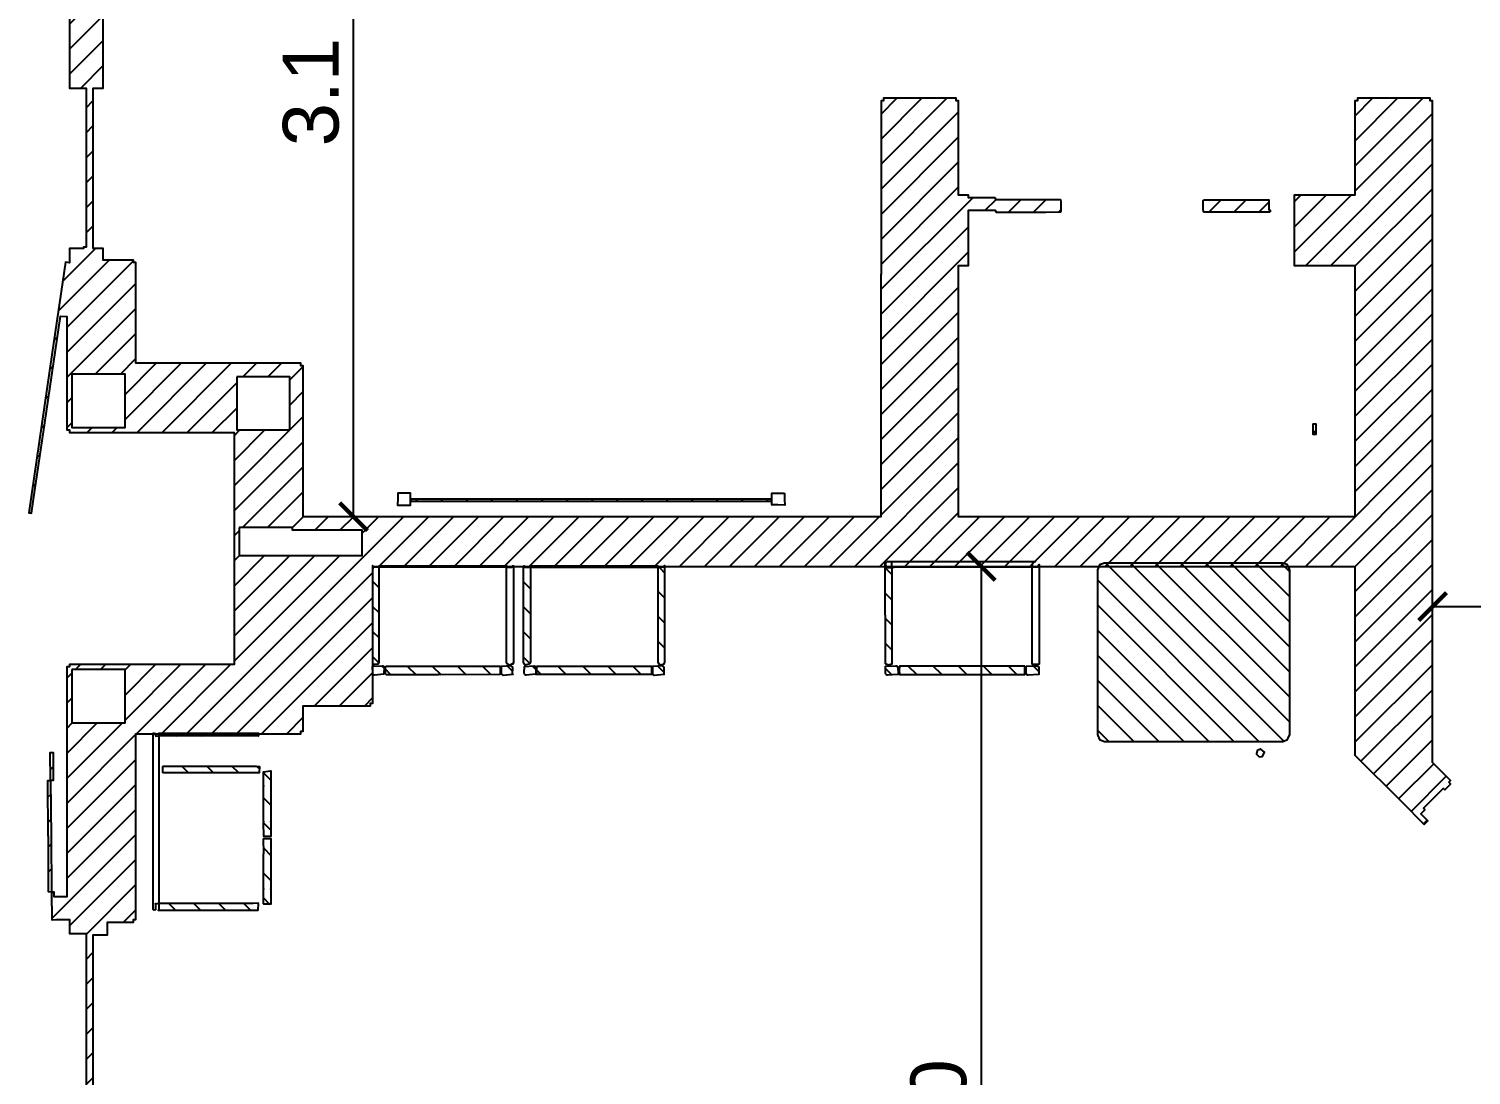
# Model space of a CAD drawing. Header units: metres. Extents: x -155 to -31, y -2 to 38.
# Drawn here: x -84.9 to -79.73, y 8.14 to 11.89 of the extents above; entities that cross this region are included whole.
import ezdxf

# ---------------------------------------------------------------- set-up
doc = ezdxf.new("R2010")
doc.units = ezdxf.units.M
doc.layers.add('DİMENSİONS', color=1, linetype='Continuous', true_color=0xff0000)
doc.layers.add('Layer 03$GIRIS_MOBILYA', color=9, linetype='Continuous', true_color=0xc0c0c0)
doc.layers.add('Layer 03$GIRIS_DUVAR', color=7, linetype='Continuous')
doc.styles.add('Default', font='arial.ttf')
doc.dimstyles.new('Default', dxfattribs={"dimscale": 2, "dimtxt": 0.1, "dimasz": 0.1, "dimexe": 0.05, "dimexo": 0.05, "dimgap": 0.025, "dimtad": 1, "dimtoh": 1, "dimzin": 1, "dimdsep": 46, "dimtxsty": 'Default', "dimcen": 0.05, "dimazin": 1, "dimtfac": 1, "dimtdec": 4, "dimtix": 1, "dimtofl": 0, "dimtmove": 1, "dimatfit": 3, "dimfxl": 0.1, "dimtolj": 1, "dimtzin": 1, "dimarcsym": 0})
pattern_1 = [(45, (-78.925584, 9.92203), (-0.04490128, 0.04490128), [])]
pattern_2 = [(135, (-78.925584, 9.92203), (-0.0449013, -0.0449013), [])]

# ---------------------------------------------------------------- blocks, each defined once
blk = doc.blocks.new('_ArchTick')
at = {"color": 0, "linetype": 'ByBlock', "const_width": 0.15}
blk.add_lwpolyline([(-0.5, -0.5), (0.5, 0.5)], dxfattribs=at)
blk = doc.blocks.new('*D14')
at = {"layer": 'Defpoints', "color": 0}
for p in [(-83.738, 13.2823), (-83.738, 13.2823), (-83.738, 10.1379)]:
    blk.add_point(p, dxfattribs=at)
at = {"layer": 'DİMENSİONS', "color": 0, "lineweight": -2}
for p, q in [((-83.838, 13.2823), (-83.838, 13.2823)), ((-83.738, 10.1379), (-83.738, 13.1823)), ((-83.838, 10.1379), (-83.838, 10.1379))]:
    blk.add_line(p, q, dxfattribs=at)
at = {"layer": 'DİMENSİONS', "color": 0}
blk.add_solid([(-83.7213, 13.1823), (-83.7547, 13.1823), (-83.738, 13.2823)], dxfattribs=at)
at = {"layer": 'DİMENSİONS', "color": 0, "lineweight": -2, "xscale": 0.1, "yscale": 0.1, "zscale": 0.1, "rotation": 270}
blk.add_blockref('_ArchTick', (-83.738, 10.1379), dxfattribs=at)
at = {"layer": 'DİMENSİONS', "color": 0, "insert": (-83.8902, 11.6601), "char_height": 0.2, "attachment_point": 5, "rotation": 90, "style": 'Default'}
blk.add_mtext('\\A1;3.1', dxfattribs=at)
blk = doc.blocks.new('*D38')
at = {"layer": 'Defpoints', "color": 0}
for p in [(-79.8686, 9.816), (-75.9965, 9.816), (-75.9965, 9.816)]:
    blk.add_point(p, dxfattribs=at)
at = {"layer": 'DİMENSİONS', "color": 0, "lineweight": -2}
for p, q in [((-79.8686, 9.916), (-79.8686, 9.916)), ((-75.9965, 9.916), (-75.9965, 9.916)), ((-79.8686, 9.816), (-76.0965, 9.816))]:
    blk.add_line(p, q, dxfattribs=at)
at = {"layer": 'DİMENSİONS', "color": 0}
blk.add_solid([(-76.0965, 9.7994), (-76.0965, 9.8327), (-75.9965, 9.816)], dxfattribs=at)
at = {"layer": 'DİMENSİONS', "color": 0, "lineweight": -2, "xscale": 0.1, "yscale": 0.1, "zscale": 0.1, "rotation": 180}
blk.add_blockref('_ArchTick', (-79.8686, 9.816), dxfattribs=at)
at = {"layer": 'DİMENSİONS', "color": 0, "insert": (-77.9826, 9.9682), "char_height": 0.2, "attachment_point": 5, "style": 'Default'}
blk.add_mtext('\\A1;3.9', dxfattribs=at)
blk = doc.blocks.new('*D39')
at = {"layer": 'Defpoints', "color": 0}
for p in [(-81.4873, 9.9601), (-81.4873, 5.9381), (-81.4873, 5.9381)]:
    blk.add_point(p, dxfattribs=at)
at = {"layer": 'DİMENSİONS', "color": 0, "lineweight": -2}
for p, q in [((-81.4873, 9.9601), (-81.4873, 6.0381)), ((-81.3873, 9.9601), (-81.3873, 9.9601)), ((-81.3873, 5.9381), (-81.3873, 5.9381))]:
    blk.add_line(p, q, dxfattribs=at)
at = {"layer": 'DİMENSİONS', "color": 0}
blk.add_solid([(-81.5039, 6.0381), (-81.4706, 6.0381), (-81.4873, 5.9381)], dxfattribs=at)
at = {"layer": 'DİMENSİONS', "color": 0, "lineweight": -2, "xscale": 0.1, "yscale": 0.1, "zscale": 0.1, "rotation": 90}
blk.add_blockref('_ArchTick', (-81.4873, 9.9601), dxfattribs=at)
at = {"layer": 'DİMENSİONS', "color": 0, "insert": (-81.6394, 7.9991), "char_height": 0.2, "attachment_point": 5, "rotation": 90, "style": 'Default'}
blk.add_mtext('\\A1;4.0', dxfattribs=at)

msp = doc.modelspace()

# ---------------------------------------------------------------- hatches: boundary and pattern name
at = {"layer": 'Layer 03$GIRIS_DUVAR'}
h = msp.add_hatch(dxfattribs=at)
h.set_pattern_fill('ANSI31', scale=0.02, style=0, pattern_type=2)
h.set_pattern_definition(pattern_1)
h.paths.add_polyline_path([(-84.7571, 6.5899), (-84.1666, 6.5899), (-84.1666, 5.6993), (-84.1571, 5.6993), (-84.1571, 5.6901), (-83.2057, 5.6901), (-83.2057, 5.6492), (-83.2414, 5.6489), (-83.2414, 5.6441), (-83.2424, 5.6441), (-83.2424, 5.6384), (-83.728, 5.6339), (-83.7852, 5.6333), (-83.7852, 5.6234), (-83.7278, 5.6233), (-83.3635, 5.6276), (-83.2414, 5.6287), (-83.1057, 5.6298), (-83.1067, 5.6404), (-83.1065, 5.6452), (-83.1067, 5.6499), (-83.1254, 5.6498), (-83.1254, 5.6901), (-83.1071, 5.6901), (-83.1071, 5.7223), (-83.061, 5.7223), (-83.0584, 5.7043), (-83.057, 5.7043), (-83.0562, 5.7035), (-83.04, 5.7035), (-83.0054, 5.4569), (-82.9816, 5.2869), (-82.9972, 5.2869), (-82.9988, 5.2853), (-82.9988, 5.2836), (-82.9937, 5.2439), (-82.9921, 5.2319), (-82.9912, 5.231), (-82.9906, 5.2303), (-82.989, 5.2303), (-82.9608, 5.2342), (-82.9529, 5.2353), (-82.9521, 5.2353), (-82.9519, 5.2354), (-82.9512, 5.2361), (-82.9512, 5.2369), (-82.9504, 5.2377), (-82.9504, 5.2385), (-82.9562, 5.2782), (-82.9578, 5.2894), (-82.9578, 5.2902), (-82.9594, 5.2918), (-82.9766, 5.2918), (-83.0111, 5.5387), (-83.0346, 5.7063), (-83.0177, 5.7086), (-83.0177, 5.7101), (-83.0168, 5.7109), (-83.0226, 5.7516), (-83.0242, 5.7625), (-83.0242, 5.7633), (-83.0252, 5.7643), (-83.0259, 5.765), (-83.0275, 5.765), (-83.0497, 5.7619), (-83.0497, 5.8019), (-83.0505, 5.8019), (-83.0513, 5.8027), (-83.1071, 5.8027), (-83.1071, 5.8993), (-83.0985, 5.8993), (-83.0985, 5.9293), (-83.1071, 5.9293), (-83.1071, 5.9381), (-83.9185, 5.9381), (-83.9185, 6.8292), (-83.9271, 6.8292), (-83.9271, 6.838), (-84.5186, 6.838), (-84.5186, 7.4941), (-84.5272, 7.4941), (-84.5272, 7.5031), (-84.6205, 7.5031), (-84.6205, 7.5492), (-84.6714, 7.5492), (-84.6714, 8.639), (-84.6205, 8.639), (-84.6205, 8.6849), (-84.5573, 8.6849), (-84.5573, 8.6851), (-84.5272, 8.6851), (-84.5272, 8.6941), (-84.5186, 8.6941), (-84.5186, 9.3599), (-83.9271, 9.3599), (-83.9271, 9.3693), (-83.9185, 9.3693), (-83.9185, 9.4601), (-83.6772, 9.4601), (-83.6772, 9.4693), (-83.6687, 9.4693), (-83.6687, 9.9601), (-82.2261, 9.9601), (-80.1467, 9.96), (-80.1467, 9.2827), (-79.979, 9.1155), (-79.8981, 9.0348), (-79.8854, 9.0475), (-79.9106, 9.0727), (-79.8956, 9.0878), (-79.9009, 9.0931), (-79.884, 9.1099), (-79.8301, 9.1638), (-79.8248, 9.1585), (-79.82, 9.1634), (-79.8036, 9.1797), (-79.8102, 9.1862), (-79.804, 9.1924), (-79.8686, 9.257), (-79.8686, 11.6294), (-79.8772, 11.6294), (-79.8772, 11.638), (-80.1373, 11.638), (-80.1373, 11.6294), (-80.1467, 11.6294), (-80.1467, 11.2912), (-80.3651, 11.2912), (-80.3651, 11.0388), (-80.1467, 11.0388), (-80.1467, 10.1379), (-81.5685, 10.1379), (-81.5685, 11.0388), (-81.5321, 11.0388), (-81.5321, 11.2365), (-81.4601, 11.2365), (-81.4374, 11.2375), (-81.4347, 11.2309), (-81.4342, 11.2307), (-81.4326, 11.23), (-81.2557, 11.23), (-81.2013, 11.2314), (-81.2006, 11.233), (-81.2006, 11.271), (-81.2008, 11.2715), (-81.2015, 11.2732), (-81.2019, 11.2734), (-81.2036, 11.274), (-81.4334, 11.274), (-81.4366, 11.2805), (-81.4371, 11.2807), (-81.4387, 11.2815), (-81.5321, 11.2815), (-81.5321, 11.2912), (-81.5685, 11.2912), (-81.5685, 11.6294), (-81.5771, 11.6294), (-81.5771, 11.638), (-81.8372, 11.638), (-81.8372, 11.6294), (-81.8464, 11.6294), (-81.8464, 11.0068), (-81.8466, 11.0068), (-81.8466, 10.1379), (-83.9185, 10.1379), (-83.9185, 10.6792), (-83.9271, 10.6792), (-83.9271, 10.688), (-84.5186, 10.688), (-84.5186, 11.0492), (-84.5272, 11.0492), (-84.5272, 11.058), (-84.5572, 11.058), (-84.5572, 11.0579), (-84.6356, 11.0579), (-84.6356, 11.0995), (-84.6714, 11.0995), (-84.6714, 11.675), (-84.6356, 11.675), (-84.6356, 12.2494), (-84.6714, 12.2494), (-84.6714, 12.8002), (-84.6356, 12.8002), (-84.6356, 12.84), (-84.5752, 12.84), (-84.5272, 12.84), (-84.5272, 12.8493), (-84.5186, 12.8493), (-84.5186, 13.2099), (-83.9271, 13.2099), (-83.9271, 13.2193), (-83.9185, 13.2193), (-83.9185, 17.9599), (-83.1788, 17.9599), (-83.1788, 17.9011), (-83.1785, 17.9001), (-83.1767, 17.8947), (-83.1757, 17.8942), (-83.1703, 17.8915), (-83.1131, 17.8915), (-83.1121, 17.892), (-83.1067, 17.8947), (-83.1064, 17.8957), (-83.1046, 17.9011), (-83.1046, 17.9573), (-83.1048, 17.9579), (-83.1058, 17.9618), (-83.1067, 17.9636), (-83.1077, 17.9646), (-83.1085, 17.965), (-83.1131, 17.9668), (-83.1585, 17.9668), (-83.1585, 17.9993), (-83.1587, 17.9993), (-83.1587, 18.0793), (-83.1161, 18.0793), (-83.1161, 18.105), (-83.1125, 18.105), (-83.1125, 18.1142), (-83.0675, 18.1142), (-83.0675, 18.165), (-83.1161, 18.165), (-83.1161, 18.1997), (-83.1666, 18.1997), (-83.1666, 18.2594), (-83.1672, 18.2594), (-83.257, 18.3034), (-83.2573, 18.3035), (-83.2573, 18.3013), (-83.62, 18.4717), (-83.6377, 18.48), (-83.7097, 18.5137), (-83.713, 18.5067), (-83.7141, 18.5043), (-83.642, 18.4706), (-83.6233, 18.4638), (-83.624, 18.4619), (-83.2606, 18.2943), (-83.2615, 18.2923), (-83.2469, 18.2855), (-83.2469, 18.2081), (-84.1571, 18.2081), (-84.1571, 18.1993), (-84.1666, 18.1993), (-84.1666, 13.4581), (-84.7571, 13.4581), (-84.7571, 13.4493), (-84.7666, 13.4493), (-84.7666, 13.043), (-84.7895, 13.0413), (-84.8089, 13.1735), (-84.8858, 13.6989), (-84.8855, 13.699), (-84.8929, 13.7478), (-84.8964, 13.7474), (-84.9025, 13.7467), (-84.8952, 13.6971), (-84.8961, 13.6969), (-84.8551, 13.4227), (-84.771, 12.8478), (-84.7571, 12.8509), (-84.7571, 12.84), (-84.7561, 12.84), (-84.7561, 12.8002), (-84.7065, 12.8002), (-84.7065, 12.7943), (-84.6968, 12.7943), (-84.6968, 12.2494), (-84.7561, 12.2494), (-84.7561, 11.675), (-84.6968, 11.675), (-84.6968, 11.1043), (-84.7065, 11.1043), (-84.7065, 11.0995), (-84.7561, 11.0995), (-84.7561, 11.0579), (-84.7571, 11.0579), (-84.7571, 11.0479), (-84.771, 11.051), (-84.8184, 10.727), (-84.9025, 10.152), (-84.899, 10.1517), (-84.8929, 10.151), (-84.8855, 10.2008), (-84.8456, 10.475), (-84.7895, 10.8576), (-84.7666, 10.856), (-84.7666, 10.4493), (-84.7571, 10.4493), (-84.7571, 10.4401), (-84.1666, 10.4401), (-84.1666, 9.608), (-84.7571, 9.608), (-84.7571, 9.5994), (-84.7666, 9.5994), (-84.7666, 8.775), (-84.8111, 8.775), (-84.8113, 8.792), (-84.8208, 8.7925), (-84.8198, 8.6934), (-84.8193, 8.6929), (-84.8058, 8.6936), (-84.7571, 8.6936), (-84.7571, 8.6849), (-84.7561, 8.6849), (-84.7561, 8.6442), (-84.6968, 8.6442), (-84.6968, 7.5437), (-84.7561, 7.5437), (-84.7561, 7.5031), (-84.7571, 7.5031), (-84.7571, 7.4943), (-84.8002, 7.4943), (-84.8193, 7.4966), (-84.8198, 7.4966), (-84.8207, 7.3959), (-84.8209, 7.3959), (-84.8224, 7.1959), (-84.8242, 6.9957), (-84.8246, 6.9957), (-84.8246, 6.8955), (-84.8145, 6.8955), (-84.8145, 6.9962), (-84.8124, 7.1954), (-84.811, 7.3959), (-84.8103, 7.3959), (-84.8103, 7.4151), (-84.7666, 7.4151), (-84.7666, 6.5994), (-84.7571, 6.5994)], flags=0)
h.paths.add_polyline_path([(-84.1486, 5.8993), (-84.1486, 5.7081), (-83.9571, 5.7081), (-83.9571, 5.8993)], flags=0)
h.paths.add_polyline_path([(-84.7486, 6.7992), (-84.7486, 6.6079), (-84.5573, 6.6079), (-84.5573, 6.7992)], flags=0)
h.paths.add_polyline_path([(-84.7486, 9.59), (-84.7486, 9.3993), (-84.5573, 9.3993), (-84.5573, 9.59)], flags=0)
h.paths.add_polyline_path([(-84.1486, 10.0993), (-84.1486, 9.9994), (-83.7072, 9.9994), (-83.7072, 10.0899), (-83.9571, 10.0899), (-83.9571, 10.0993)], flags=0)
h.paths.add_polyline_path([(-84.7486, 10.6493), (-84.7486, 10.4581), (-84.5573, 10.4581), (-84.5573, 10.6493)], flags=0)
h.paths.add_polyline_path([(-84.1571, 10.6399), (-84.1571, 10.4494), (-84.1306, 10.4493), (-83.9667, 10.4493), (-83.9667, 10.6399)], flags=0)
h = msp.add_hatch(dxfattribs=at)
h.set_pattern_fill('ANSI31', scale=0.02, style=0, pattern_type=2)
h.set_pattern_definition(pattern_1)
h.paths.add_polyline_path([(-80.4556, 11.2365), (-80.4505, 11.2365), (-80.4505, 11.233), (-80.4512, 11.2314), (-80.4514, 11.2309), (-80.4531, 11.2302), (-80.4536, 11.23), (-80.6876, 11.23), (-80.6892, 11.2307), (-80.6897, 11.2309), (-80.6906, 11.2417), (-80.6906, 11.271), (-80.6899, 11.2727), (-80.6897, 11.2732), (-80.6881, 11.2738), (-80.6876, 11.274), (-80.4556, 11.274)], flags=0)
h = msp.add_hatch(dxfattribs=at)
h.set_pattern_fill('ANSI31', scale=0.02, style=0, pattern_type=2)
h.set_pattern_definition(pattern_1)
h.paths.add_polyline_path([(-80.2981, 10.4695), (-80.2981, 10.4342), (-80.2852, 10.4342), (-80.2852, 10.47), (-80.2975, 10.47), (-80.2978, 10.4698)], flags=0)
h = msp.add_hatch(dxfattribs=at)
h.set_pattern_fill('ANSI31', scale=0.02, style=0, pattern_type=2)
h.set_pattern_definition(pattern_1)
h.paths.add_polyline_path([(-84.823, 8.9932), (-84.8214, 8.7925), (-84.8315, 8.793), (-84.8325, 8.9927), (-84.833, 8.9928), (-84.8346, 9.1918), (-84.8346, 9.1927), (-84.8251, 9.1927), (-84.8261, 9.2928), (-84.8256, 9.2929), (-84.8156, 9.2934), (-84.8147, 9.1927), (-84.8246, 9.1927)], flags=0)
at = {"layer": 'Layer 03$GIRIS_MOBILYA'}
h = msp.add_hatch(dxfattribs=at)
h.set_pattern_fill('ANSI31', scale=0.02, angle=90, style=0, pattern_type=2)
h.set_pattern_definition(pattern_2)
h.paths.add_polyline_path([(-83.5594, 10.1795), (-83.5338, 10.1796), (-83.5339, 10.1988), (-83.534, 10.2225), (-83.5543, 10.2223), (-83.5794, 10.2223), (-83.5795, 10.2222), (-83.5795, 10.2031), (-83.5798, 10.1796)], flags=0)
h = msp.add_hatch(dxfattribs=at)
h.set_pattern_fill('ANSI31', scale=0.02, angle=90, style=0, pattern_type=2)
h.set_pattern_definition(pattern_2)
h.paths.add_polyline_path([(-82.2386, 10.1998), (-82.2386, 10.1998), (-82.2388, 10.2), (-82.2389, 10.2003), (-82.2389, 10.2002), (-82.239, 10.2004), (-82.2394, 10.2005), (-82.8126, 10.2005), (-83.5318, 10.2005), (-83.532, 10.2005), (-83.5321, 10.2004), (-83.5323, 10.2002), (-83.5324, 10.2), (-83.5326, 10.1998), (-83.5325, 10.1997), (-83.5325, 10.1973), (-83.5325, 10.1943), (-82.9587, 10.1936), (-82.2394, 10.1936), (-82.2392, 10.1936), (-82.239, 10.1937), (-82.2389, 10.1939), (-82.2387, 10.194), (-82.2386, 10.1942), (-82.2386, 10.1942), (-82.2386, 10.1942), (-82.2386, 10.1967), (-82.2386, 10.1997)], flags=0)
h = msp.add_hatch(dxfattribs=at)
h.set_pattern_fill('ANSI31', scale=0.02, angle=90, style=0, pattern_type=2)
h.set_pattern_definition(pattern_2)
h.paths.add_polyline_path([(-82.1921, 10.2225), (-82.1919, 10.1989), (-82.1917, 10.1796), (-82.1918, 10.1796), (-82.2169, 10.1801), (-82.2377, 10.1804), (-82.238, 10.2037), (-82.2374, 10.2224), (-82.2121, 10.2223)], flags=0)
h = msp.add_hatch(dxfattribs=at)
h.set_pattern_fill('ANSI31', scale=0.02, angle=90, style=0, pattern_type=2)
h.set_pattern_definition(pattern_2)
h.paths.add_polyline_path([(-83.6641, 9.609), (-83.6634, 9.609), (-83.6497, 9.6106), (-83.6463, 9.6161), (-83.6462, 9.6163), (-83.6462, 9.6296), (-83.6462, 9.9563), (-83.6484, 9.9563), (-83.6673, 9.9576), (-83.6687, 9.9621), (-83.6688, 9.9621), (-83.6688, 9.9621), (-83.6696, 9.9621), (-83.6677, 9.9564), (-83.6696, 9.9463), (-83.6696, 9.9461), (-83.6696, 9.9459), (-83.6696, 9.6093), (-83.6696, 9.6093), (-83.6694, 9.6092)], flags=0)
h = msp.add_hatch(dxfattribs=at)
h.set_pattern_fill('ANSI31', scale=0.02, angle=90, style=0, pattern_type=2)
h.set_pattern_definition(pattern_2)
h.paths.add_polyline_path([(-83.1287, 9.9621), (-83.1265, 9.9621), (-83.1256, 9.9621), (-83.1255, 9.9619), (-83.124, 9.9574), (-83.105, 9.9564), (-83.1037, 9.9488), (-83.1037, 9.6163), (-83.1038, 9.6161), (-83.1066, 9.6106), (-83.1068, 9.6104), (-83.1099, 9.6094), (-83.1205, 9.6069), (-83.121, 9.607), (-83.1211, 9.6071), (-83.1258, 9.6106), (-83.1258, 9.6106), (-83.126, 9.6108), (-83.1287, 9.6163), (-83.1287, 9.6296)], flags=0)
h = msp.add_hatch(dxfattribs=at)
h.set_pattern_fill('ANSI31', scale=0.02, angle=90, style=0, pattern_type=2)
h.set_pattern_definition(pattern_2)
h.paths.add_polyline_path([(-82.6464, 9.9565), (-83.1037, 9.9564), (-83.1037, 9.9621), (-82.6563, 9.9621), (-82.6496, 9.9621), (-82.6464, 9.9621)], flags=0)
h = msp.add_hatch(dxfattribs=at)
h.set_pattern_fill('ANSI31', scale=0.02, angle=90, style=0, pattern_type=2)
h.set_pattern_definition(pattern_2)
h.paths.add_polyline_path([(-82.6215, 9.6161), (-82.6214, 9.6163), (-82.6214, 9.6296), (-82.6214, 9.9621), (-82.6215, 9.9621), (-82.622, 9.9621), (-82.6245, 9.9621), (-82.6246, 9.9619), (-82.6261, 9.9574), (-82.6464, 9.9565), (-82.6464, 9.9488), (-82.6464, 9.6163), (-82.6436, 9.6108), (-82.6435, 9.6106), (-82.6435, 9.6106), (-82.6387, 9.6071), (-82.6386, 9.607), (-82.6382, 9.6069), (-82.6275, 9.6094), (-82.6245, 9.6104), (-82.6242, 9.6106)], flags=0)
h = msp.add_hatch(dxfattribs=at)
h.set_pattern_fill('ANSI31', scale=0.02, angle=90, style=0, pattern_type=2)
h.set_pattern_definition(pattern_2)
h.paths.add_polyline_path([(-81.8317, 9.9607), (-81.8316, 9.9674), (-81.8273, 9.9583), (-81.827, 9.958), (-81.8271, 9.9579), (-81.8238, 9.9565), (-81.8075, 9.9565), (-81.8074, 9.6231), (-81.8081, 9.6092), (-81.8192, 9.6062), (-81.8201, 9.6062), (-81.8303, 9.6102)], flags=0)
h = msp.add_hatch(dxfattribs=at)
h.set_pattern_fill('ANSI31', scale=0.02, angle=90, style=0, pattern_type=2)
h.set_pattern_definition(pattern_2)
h.paths.add_polyline_path([(-81.8315, 9.9678), (-81.8304, 9.9751), (-81.8276, 9.9751)], flags=0)
h = msp.add_hatch(dxfattribs=at)
h.set_pattern_fill('ANSI31', scale=0.02, angle=90, style=0, pattern_type=2)
h.set_pattern_definition(pattern_2)
h.paths.add_polyline_path([(-80.4051, 9.3327), (-80.4023, 9.3333), (-80.3882, 9.339), (-80.3868, 9.3422), (-80.3804, 9.3569), (-80.3804, 9.8436), (-80.3804, 9.9472), (-80.3817, 9.9503), (-80.3882, 9.9651), (-80.3912, 9.9663), (-80.4053, 9.9721), (-80.9331, 9.9721), (-81.0455, 9.9714), (-81.0485, 9.9709), (-81.0633, 9.9651), (-81.0645, 9.962), (-81.0703, 9.9472), (-81.0703, 9.4605), (-81.0703, 9.3569), (-81.069, 9.3538), (-81.0633, 9.339), (-81.0601, 9.3378), (-81.0454, 9.332), (-80.5176, 9.332)], flags=0)
h = msp.add_hatch(dxfattribs=at)
h.set_pattern_fill('ANSI31', scale=0.02, angle=90, style=0, pattern_type=2)
h.set_pattern_definition(pattern_2)
h.paths.add_polyline_path([(-83.6335, 9.6037), (-83.6287, 9.6005), (-83.6288, 9.5732), (-83.6616, 9.5703), (-83.6626, 9.5703), (-83.6628, 9.5704), (-83.6688, 9.5726), (-83.6683, 9.5735), (-83.6693, 9.5779), (-83.6696, 9.6008), (-83.6696, 9.6015), (-83.6696, 9.6017), (-83.6689, 9.6019), (-83.6687, 9.6019), (-83.6346, 9.6038), (-83.6337, 9.6037)], flags=0)
h = msp.add_hatch(dxfattribs=at)
h.set_pattern_fill('ANSI31', scale=0.02, angle=90, style=0, pattern_type=2)
h.set_pattern_definition(pattern_2)
h.paths.add_polyline_path([(-83.6235, 9.5883), (-83.6234, 9.5994), (-83.6223, 9.6007), (-83.6198, 9.6024), (-83.3983, 9.6029), (-83.2128, 9.6021), (-83.2124, 9.6017), (-83.2123, 9.5858), (-83.2124, 9.5724), (-83.2128, 9.5719), (-83.4329, 9.571), (-83.6194, 9.5715), (-83.6223, 9.5734), (-83.6234, 9.5751)], flags=0)
h = msp.add_hatch(dxfattribs=at)
h.set_pattern_fill('ANSI31', scale=0.02, angle=90, style=0, pattern_type=2)
h.set_pattern_definition(pattern_2)
h.paths.add_polyline_path([(-83.2078, 9.5735), (-83.203, 9.5704), (-83.2029, 9.5703), (-83.2019, 9.5703), (-83.1683, 9.5732), (-83.1672, 9.5962), (-83.1682, 9.6005), (-83.173, 9.6037), (-83.1732, 9.6037), (-83.1742, 9.6038), (-83.2078, 9.6009), (-83.208, 9.6008), (-83.2091, 9.6017), (-83.2091, 9.6015), (-83.2091, 9.6008), (-83.2088, 9.5779)], flags=0)
h = msp.add_hatch(dxfattribs=at)
h.set_pattern_fill('ANSI31', scale=0.02, angle=90, style=0, pattern_type=2)
h.set_pattern_definition(pattern_2)
h.paths.add_polyline_path([(-83.1681, 9.5732), (-83.167, 9.5733), (-83.167, 9.5725), (-83.167, 9.5723)], flags=0)
h = msp.add_hatch(dxfattribs=at)
h.set_pattern_fill('ANSI31', scale=0.02, angle=90, style=0, pattern_type=2)
h.set_pattern_definition(pattern_2)
h.paths.add_polyline_path([(-83.1263, 9.6017), (-83.1252, 9.6008), (-83.1264, 9.6008), (-83.1263, 9.6015)], flags=0)
h = msp.add_hatch(dxfattribs=at)
h.set_pattern_fill('ANSI31', scale=0.02, angle=90, style=0, pattern_type=2)
h.set_pattern_definition(pattern_2)
h.paths.add_polyline_path([(-83.0905, 9.6037), (-83.0903, 9.6037), (-83.085, 9.6015), (-83.0855, 9.6005), (-83.0845, 9.5962), (-83.0842, 9.5733), (-83.0842, 9.5725), (-83.0843, 9.5723), (-83.0854, 9.5732), (-83.0855, 9.5732), (-83.1191, 9.5703), (-83.1201, 9.5703), (-83.1203, 9.5704), (-83.1251, 9.5735), (-83.1261, 9.5779), (-83.125, 9.6009), (-83.0914, 9.6038)], flags=0)
h = msp.add_hatch(dxfattribs=at)
h.set_pattern_fill('ANSI31', scale=0.02, angle=90, style=0, pattern_type=2)
h.set_pattern_definition(pattern_2)
h.paths.add_polyline_path([(-83.081, 9.5883), (-83.081, 9.6017), (-83.0805, 9.6021), (-82.8575, 9.6021), (-82.6695, 9.6021), (-82.6691, 9.6017), (-82.6691, 9.5858), (-82.6691, 9.5724), (-82.6695, 9.5719), (-82.8926, 9.5719), (-83.0805, 9.5719), (-83.081, 9.5724)], flags=0)
h = msp.add_hatch(dxfattribs=at)
h.set_pattern_fill('ANSI31', scale=0.02, angle=90, style=0, pattern_type=2)
h.set_pattern_definition(pattern_2)
h.paths.add_polyline_path([(-82.6237, 9.5725), (-82.6237, 9.5733), (-82.624, 9.5962), (-82.625, 9.6005), (-82.6298, 9.6037), (-82.63, 9.6037), (-82.6309, 9.6038), (-82.6645, 9.6009), (-82.6652, 9.6012), (-82.6658, 9.6017), (-82.6658, 9.6015), (-82.6659, 9.6008), (-82.6656, 9.5779), (-82.6646, 9.5735), (-82.6651, 9.5726), (-82.6598, 9.5704), (-82.6596, 9.5703), (-82.6586, 9.5703), (-82.625, 9.5732), (-82.6249, 9.5732), (-82.6238, 9.5723)], flags=0)
h = msp.add_hatch(dxfattribs=at)
h.set_pattern_fill('ANSI31', scale=0.02, angle=90, style=0, pattern_type=2)
h.set_pattern_definition(pattern_2)
h.paths.add_polyline_path([(-81.7859, 9.6005), (-81.7845, 9.5732), (-81.7845, 9.5724), (-81.7845, 9.5722), (-81.7853, 9.5722), (-81.7855, 9.5721), (-81.8226, 9.5703), (-81.8237, 9.5703), (-81.8239, 9.5704), (-81.8295, 9.5735), (-81.8305, 9.5779), (-81.8307, 9.6008), (-81.8307, 9.6015), (-81.8307, 9.6017), (-81.8301, 9.6019), (-81.8299, 9.6019), (-81.7928, 9.6038), (-81.7917, 9.6037), (-81.7915, 9.6037)], flags=0)
h = msp.add_hatch(dxfattribs=at)
h.set_pattern_fill('ANSI31', scale=0.02, angle=90, style=0, pattern_type=2)
h.set_pattern_definition(pattern_2)
h.paths.add_polyline_path([(-81.3306, 9.5724), (-81.3305, 9.5858), (-81.3306, 9.6017), (-81.331, 9.6021), (-81.5364, 9.6021), (-81.7802, 9.6021), (-81.7806, 9.6017), (-81.7807, 9.5883), (-81.7806, 9.5724), (-81.7802, 9.5719), (-81.5748, 9.5719), (-81.331, 9.5719)], flags=0)
h = msp.add_hatch(dxfattribs=at)
h.set_pattern_fill('ANSI31', scale=0.02, angle=90, style=0, pattern_type=2)
h.set_pattern_definition(pattern_2)
h.paths.add_polyline_path([(-81.3257, 9.6019), (-81.2886, 9.6038), (-81.2875, 9.6037), (-81.2873, 9.6037), (-81.2812, 9.6015), (-81.2817, 9.6005), (-81.2807, 9.5962), (-81.2805, 9.5733), (-81.2805, 9.5725), (-81.2805, 9.5723), (-81.2811, 9.5722), (-81.2813, 9.5721), (-81.3184, 9.5703), (-81.3195, 9.5703), (-81.3197, 9.5704), (-81.3253, 9.5735)], flags=0)
h = msp.add_hatch(dxfattribs=at)
h.set_pattern_fill('ANSI31', scale=0.02, angle=90, style=0, pattern_type=2)
h.set_pattern_definition(pattern_2)
h.paths.add_polyline_path([(-84.4368, 9.352), (-84.4368, 9.3619), (-84.0995, 9.3619), (-84.0971, 9.3619), (-84.0797, 9.3619), (-84.0796, 9.3619), (-84.0786, 9.3619), (-84.0786, 9.3551), (-84.0786, 9.3548), (-84.0787, 9.3548), (-84.0787, 9.3548), (-84.0796, 9.3522), (-84.0797, 9.3522), (-84.0801, 9.352), (-84.0801, 9.3517), (-84.4297, 9.352)], flags=0)
h = msp.add_hatch(dxfattribs=at)
h.set_pattern_fill('ANSI31', scale=0.02, angle=90, style=0, pattern_type=2)
h.set_pattern_definition(pattern_2)
h.paths.add_polyline_path([(-80.49, 9.2775), (-80.479, 9.2783), (-80.4784, 9.2788), (-80.4714, 9.2939), (-80.4715, 9.2943), (-80.4846, 9.3049), (-80.4851, 9.3051), (-80.4968, 9.2995), (-80.4972, 9.2993), (-80.4994, 9.2875), (-80.4995, 9.287), (-80.4905, 9.2778)], flags=0)
h = msp.add_hatch(dxfattribs=at)
h.set_pattern_fill('ANSI31', scale=0.02, angle=90, style=0, pattern_type=2)
h.set_pattern_definition(pattern_2)
h.paths.add_polyline_path([(-84.0755, 9.2209), (-84.0751, 9.2211), (-84.0751, 9.2212), (-84.0751, 9.2218), (-84.0743, 9.2418), (-84.0859, 9.243), (-84.4222, 9.2428), (-84.4233, 9.2417), (-84.4233, 9.241), (-84.4231, 9.222), (-84.422, 9.2209), (-84.422, 9.2206), (-84.422, 9.2206), (-84.4115, 9.2209), (-84.0755, 9.2206)], flags=0)
h = msp.add_hatch(dxfattribs=at)
h.set_pattern_fill('ANSI31', scale=0.02, angle=90, style=0, pattern_type=2)
h.set_pattern_definition(pattern_2)
h.paths.add_polyline_path([(-84.0593, 8.9914), (-84.0611, 9.0422), (-84.0614, 9.0434), (-84.0614, 9.0434), (-84.0611, 9.0434), (-84.06, 9.0445), (-84.0599, 9.0457), (-84.0599, 9.0457), (-84.0606, 9.0461), (-84.0607, 9.1266), (-84.0614, 9.1714), (-84.0611, 9.1714), (-84.0609, 9.1718), (-84.06, 9.1725), (-84.0599, 9.1737), (-84.0598, 9.1738), (-84.0593, 9.1737), (-84.0609, 9.1744), (-84.0611, 9.2241), (-84.0354, 9.2265), (-84.0349, 9.2268), (-84.0349, 9.2268), (-84.0349, 9.2265), (-84.0341, 9.2253), (-84.0344, 9.1745), (-84.0348, 9.1737), (-84.0344, 9.1733), (-84.0344, 9.1733), (-84.0349, 9.173), (-84.0349, 9.1727), (-84.0346, 9.1725), (-84.0341, 9.1714), (-84.0343, 9.0901), (-84.0343, 9.0458), (-84.0346, 9.0455), (-84.0348, 9.0457), (-84.0349, 9.045), (-84.0349, 9.0449), (-84.0349, 9.0447), (-84.0354, 9.0447), (-84.0341, 9.0434), (-84.0343, 8.9928), (-84.0343, 8.9916), (-84.0343, 8.9916), (-84.0349, 8.9914), (-84.0349, 8.9911)], flags=0)
h = msp.add_hatch(dxfattribs=at)
h.set_pattern_fill('ANSI31', scale=0.02, angle=90, style=0, pattern_type=2)
h.set_pattern_definition(pattern_2)
h.paths.add_polyline_path([(-84.0609, 8.9298), (-84.06, 8.9306), (-84.0599, 8.9317), (-84.0593, 8.9317), (-84.0611, 8.9821), (-84.0614, 8.9833), (-84.0614, 8.9833), (-84.0611, 8.9833), (-84.06, 8.9844), (-84.0354, 8.9846), (-84.0349, 8.9849), (-84.0349, 8.9848), (-84.0349, 8.9846), (-84.0341, 8.9833), (-84.0344, 8.9325), (-84.0348, 8.9317), (-84.0344, 8.9314), (-84.0344, 8.9313), (-84.0349, 8.931), (-84.0349, 8.9307), (-84.0346, 8.9305), (-84.0341, 8.9295), (-84.0343, 8.8481), (-84.0343, 8.8038), (-84.0346, 8.8035), (-84.0348, 8.8037), (-84.0349, 8.803), (-84.0349, 8.803), (-84.0349, 8.8027), (-84.0354, 8.8027), (-84.0341, 8.8015), (-84.0342, 8.7508), (-84.0342, 8.7496), (-84.0343, 8.7496), (-84.0349, 8.7495), (-84.0349, 8.7492), (-84.0593, 8.7495), (-84.0598, 8.7492), (-84.0599, 8.7492), (-84.0598, 8.7495), (-84.0609, 8.7505), (-84.0611, 8.8003), (-84.0611, 8.8015), (-84.06, 8.8026), (-84.0599, 8.8037), (-84.0606, 8.8041), (-84.0607, 8.8847), (-84.0614, 8.9295), (-84.0611, 8.9295)], flags=0)
h = msp.add_hatch(dxfattribs=at)
h.set_pattern_fill('ANSI31', scale=0.02, angle=90, style=0, pattern_type=2)
h.set_pattern_definition(pattern_2)
h.paths.add_polyline_path([(-84.0609, 8.9925), (-84.0598, 8.9914), (-84.0593, 8.9914)], flags=0)
h = msp.add_hatch(dxfattribs=at)
h.set_pattern_fill('ANSI31', scale=0.02, angle=90, style=0, pattern_type=2)
h.set_pattern_definition(pattern_2)
h.paths.add_polyline_path([(-84.0797, 8.7276), (-84.0796, 8.7277), (-84.0796, 8.7287), (-84.0793, 8.7507), (-84.0801, 8.752), (-84.0801, 8.7522), (-84.0801, 8.7523), (-84.0975, 8.752), (-84.4365, 8.7518), (-84.4365, 8.7302), (-84.4365, 8.7302), (-84.4366, 8.7301), (-84.4382, 8.728), (-84.4297, 8.728), (-84.0801, 8.728)], flags=0)

# ---------------------------------------------------------------- linework, layer by layer
at = {"layer": 'Layer 03$GIRIS_DUVAR'}
for points in [[(-84.7561, 12.2494), (-84.7561, 11.675), (-84.6968, 11.675), (-84.6968, 11.1043), (-84.7065, 11.1043), (-84.7065, 11.0995), (-84.7561, 11.0995), (-84.7561, 11.0579), (-84.7571, 11.0579), (-84.7571, 11.0479), (-84.771, 11.051), (-84.8184, 10.727), (-84.9025, 10.152), (-84.899, 10.1517), (-84.8929, 10.151), (-84.8855, 10.2008), (-84.8456, 10.475), (-84.7895, 10.8576), (-84.7666, 10.856), (-84.7666, 10.4493), (-84.7571, 10.4493), (-84.7571, 10.4401), (-84.1666, 10.4401), (-84.1666, 9.608), (-84.7571, 9.608), (-84.7571, 9.5994), (-84.7666, 9.5994), (-84.7666, 8.775), (-84.8111, 8.775), (-84.8113, 8.792), (-84.8208, 8.7925), (-84.8198, 8.6934), (-84.8193, 8.6929), (-84.8058, 8.6936), (-84.7571, 8.6936), (-84.7571, 8.6849), (-84.7561, 8.6849), (-84.7561, 8.6442), (-84.6968, 8.6442), (-84.6968, 7.5437)], [(-84.6714, 7.5492), (-84.6714, 8.639), (-84.6205, 8.639), (-84.6205, 8.6849), (-84.5573, 8.6849), (-84.5573, 8.6851), (-84.5272, 8.6851), (-84.5272, 8.6941), (-84.5186, 8.6941), (-84.5186, 9.3599), (-83.9271, 9.3599), (-83.9271, 9.3693), (-83.9185, 9.3693), (-83.9185, 9.4601), (-83.6772, 9.4601), (-83.6772, 9.4693), (-83.6687, 9.4693), (-83.6687, 9.9601), (-82.2261, 9.9601), (-80.1467, 9.96), (-80.1467, 9.2827), (-79.979, 9.1155), (-79.8981, 9.0348), (-79.8854, 9.0475), (-79.9106, 9.0727), (-79.8956, 9.0878), (-79.9009, 9.0931), (-79.884, 9.1099), (-79.8301, 9.1638), (-79.8248, 9.1585), (-79.82, 9.1634), (-79.8036, 9.1797), (-79.8102, 9.1862), (-79.804, 9.1924), (-79.8686, 9.257), (-79.8686, 11.6294), (-79.8772, 11.6294), (-79.8772, 11.638), (-80.1373, 11.638), (-80.1373, 11.6294), (-80.1467, 11.6294), (-80.1467, 11.2912), (-80.3651, 11.2912), (-80.3651, 11.0388), (-80.1467, 11.0388), (-80.1467, 10.1379), (-81.5685, 10.1379), (-81.5685, 11.0388), (-81.5321, 11.0388), (-81.5321, 11.2365), (-81.4601, 11.2365), (-81.4374, 11.2375), (-81.4347, 11.2309), (-81.4342, 11.2307), (-81.4326, 11.23), (-81.2557, 11.23), (-81.2013, 11.2314), (-81.2006, 11.233), (-81.2006, 11.271), (-81.2008, 11.2715), (-81.2015, 11.2732), (-81.2019, 11.2734), (-81.2036, 11.274), (-81.4334, 11.274), (-81.4366, 11.2805), (-81.4371, 11.2807), (-81.4387, 11.2815), (-81.5321, 11.2815), (-81.5321, 11.2912), (-81.5685, 11.2912), (-81.5685, 11.6294), (-81.5771, 11.6294), (-81.5771, 11.638), (-81.8372, 11.638), (-81.8372, 11.6294), (-81.8464, 11.6294), (-81.8464, 11.0068), (-81.8466, 11.0068), (-81.8466, 10.1379), (-83.9185, 10.1379), (-83.9185, 10.6792), (-83.9271, 10.6792), (-83.9271, 10.688), (-84.5186, 10.688), (-84.5186, 11.0492), (-84.5272, 11.0492), (-84.5272, 11.058), (-84.5572, 11.058), (-84.5572, 11.0579), (-84.6356, 11.0579), (-84.6356, 11.0995), (-84.6714, 11.0995), (-84.6714, 11.675), (-84.6356, 11.675), (-84.6356, 12.2494)]]:
    msp.add_lwpolyline(points, dxfattribs=at)
for points in [[(-80.4556, 11.2365), (-80.4505, 11.2365), (-80.4505, 11.233), (-80.4512, 11.2314), (-80.4514, 11.2309), (-80.4531, 11.2302), (-80.4536, 11.23), (-80.6876, 11.23), (-80.6892, 11.2307), (-80.6897, 11.2309), (-80.6906, 11.2417), (-80.6906, 11.271), (-80.6899, 11.2727), (-80.6897, 11.2732), (-80.6881, 11.2738), (-80.6876, 11.274), (-80.4556, 11.274)], [(-84.7486, 10.6493), (-84.7486, 10.4581), (-84.5573, 10.4581), (-84.5573, 10.6493)], [(-84.1571, 10.6399), (-84.1571, 10.4494), (-84.1306, 10.4493), (-83.9667, 10.4493), (-83.9667, 10.6399)], [(-80.2981, 10.4695), (-80.2981, 10.4342), (-80.2852, 10.4342), (-80.2852, 10.47), (-80.2975, 10.47), (-80.2978, 10.4698)], [(-84.1486, 10.0993), (-84.1486, 9.9994), (-83.7072, 9.9994), (-83.7072, 10.0899), (-83.9571, 10.0899), (-83.9571, 10.0993)], [(-84.7486, 9.59), (-84.7486, 9.3993), (-84.5573, 9.3993), (-84.5573, 9.59)], [(-84.823, 8.9932), (-84.8214, 8.7925), (-84.8315, 8.793), (-84.8325, 8.9927), (-84.833, 8.9928), (-84.8346, 9.1918), (-84.8346, 9.1927), (-84.8251, 9.1927), (-84.8261, 9.2928), (-84.8256, 9.2929), (-84.8156, 9.2934), (-84.8147, 9.1927), (-84.8246, 9.1927)]]:
    msp.add_lwpolyline(points, close=True, dxfattribs=at)
at = {"layer": 'Layer 03$GIRIS_MOBILYA'}
for points in [[(-83.5594, 10.1795), (-83.5338, 10.1796), (-83.5339, 10.1988), (-83.534, 10.2225), (-83.5543, 10.2223), (-83.5794, 10.2223), (-83.5795, 10.2222), (-83.5795, 10.2031), (-83.5798, 10.1796)], [(-82.2386, 10.1998), (-82.2386, 10.1998), (-82.2388, 10.2), (-82.2389, 10.2003), (-82.2389, 10.2002), (-82.239, 10.2004), (-82.2394, 10.2005), (-82.8126, 10.2005), (-83.5318, 10.2005), (-83.532, 10.2005), (-83.5321, 10.2004), (-83.5323, 10.2002), (-83.5324, 10.2), (-83.5326, 10.1998), (-83.5325, 10.1997), (-83.5325, 10.1973), (-83.5325, 10.1943), (-82.9587, 10.1936), (-82.2394, 10.1936), (-82.2392, 10.1936), (-82.239, 10.1937), (-82.2389, 10.1939), (-82.2387, 10.194), (-82.2386, 10.1942), (-82.2386, 10.1942), (-82.2386, 10.1942), (-82.2386, 10.1967), (-82.2386, 10.1997)], [(-82.1921, 10.2225), (-82.1919, 10.1989), (-82.1917, 10.1796), (-82.1918, 10.1796), (-82.2169, 10.1801), (-82.2377, 10.1804), (-82.238, 10.2037), (-82.2374, 10.2224), (-82.2121, 10.2223)], [(-83.6641, 9.609), (-83.6634, 9.609), (-83.6497, 9.6106), (-83.6463, 9.6161), (-83.6462, 9.6163), (-83.6462, 9.6296), (-83.6462, 9.9563), (-83.6484, 9.9563), (-83.6673, 9.9576), (-83.6687, 9.9621), (-83.6688, 9.9621), (-83.6688, 9.9621), (-83.6696, 9.9621), (-83.6677, 9.9564), (-83.6696, 9.9463), (-83.6696, 9.9461), (-83.6696, 9.9459), (-83.6696, 9.6093), (-83.6696, 9.6093), (-83.6694, 9.6092)], [(-83.6462, 9.9563), (-83.6462, 9.9621), (-83.1896, 9.9621), (-83.1877, 9.9621), (-83.1896, 9.9567), (-83.1731, 9.9567), (-83.17, 9.9577), (-83.1698, 9.9579), (-83.1692, 9.9576), (-83.168, 9.9621), (-83.1677, 9.9621), (-83.1669, 9.9621), (-83.1661, 9.9621), (-83.1638, 9.9621), (-83.1638, 9.9488), (-83.1638, 9.6163), (-83.164, 9.6161), (-83.1662, 9.61), (-83.1674, 9.6106), (-83.1774, 9.6058), (-83.1781, 9.6058), (-83.1782, 9.6059), (-83.1867, 9.6106), (-83.1867, 9.6106), (-83.1868, 9.6108), (-83.1896, 9.6163), (-83.1896, 9.9488), (-83.1896, 9.9567)], [(-83.1287, 9.9621), (-83.1265, 9.9621), (-83.1256, 9.9621), (-83.1255, 9.9619), (-83.124, 9.9574), (-83.105, 9.9564), (-83.1037, 9.9488), (-83.1037, 9.6163), (-83.1038, 9.6161), (-83.1066, 9.6106), (-83.1068, 9.6104), (-83.1099, 9.6094), (-83.1205, 9.6069), (-83.121, 9.607), (-83.1211, 9.6071), (-83.1258, 9.6106), (-83.1258, 9.6106), (-83.126, 9.6108), (-83.1287, 9.6163), (-83.1287, 9.6296)], [(-82.6464, 9.9565), (-83.1037, 9.9564), (-83.1037, 9.9621), (-82.6563, 9.9621), (-82.6496, 9.9621), (-82.6464, 9.9621)], [(-82.6215, 9.6161), (-82.6214, 9.6163), (-82.6214, 9.6296), (-82.6214, 9.9621), (-82.6215, 9.9621), (-82.622, 9.9621), (-82.6245, 9.9621), (-82.6246, 9.9619), (-82.6261, 9.9574), (-82.6464, 9.9565), (-82.6464, 9.9488), (-82.6464, 9.6163), (-82.6436, 9.6108), (-82.6435, 9.6106), (-82.6435, 9.6106), (-82.6387, 9.6071), (-82.6386, 9.607), (-82.6382, 9.6069), (-82.6275, 9.6094), (-82.6245, 9.6104), (-82.6242, 9.6106)], [(-81.8317, 9.9607), (-81.8316, 9.9674), (-81.8273, 9.9583), (-81.827, 9.958), (-81.8271, 9.9579), (-81.8238, 9.9565), (-81.8075, 9.9565), (-81.8074, 9.6231), (-81.8081, 9.6092), (-81.8192, 9.6062), (-81.8201, 9.6062), (-81.8303, 9.6102)], [(-81.8315, 9.9678), (-81.8304, 9.9751), (-81.8276, 9.9751)], [(-81.8075, 9.9565), (-81.8075, 9.9748), (-81.8078, 9.9752), (-81.8083, 9.9753), (-81.8226, 9.9774), (-81.3047, 9.9776), (-81.2921, 9.9776), (-81.3031, 9.9746), (-81.3038, 9.9607), (-81.3038, 9.9568), (-81.2843, 9.958), (-81.2797, 9.9665), (-81.2795, 9.6232), (-81.2795, 9.6089), (-81.2804, 9.6089), (-81.2808, 9.6087), (-81.3029, 9.6085), (-81.3033, 9.6086), (-81.3037, 9.6091), (-81.3038, 9.9568), (-81.799, 9.9565)], [(-80.4051, 9.3327), (-80.4023, 9.3333), (-80.3882, 9.339), (-80.3868, 9.3422), (-80.3804, 9.3569), (-80.3804, 9.8436), (-80.3804, 9.9472), (-80.3817, 9.9503), (-80.3882, 9.9651), (-80.3912, 9.9663), (-80.4053, 9.9721), (-80.9331, 9.9721), (-81.0455, 9.9714), (-81.0485, 9.9709), (-81.0633, 9.9651), (-81.0645, 9.962), (-81.0703, 9.9472), (-81.0703, 9.4605), (-81.0703, 9.3569), (-81.069, 9.3538), (-81.0633, 9.339), (-81.0601, 9.3378), (-81.0454, 9.332), (-80.5176, 9.332)], [(-83.6335, 9.6037), (-83.6287, 9.6005), (-83.6288, 9.5732), (-83.6616, 9.5703), (-83.6626, 9.5703), (-83.6628, 9.5704), (-83.6688, 9.5726), (-83.6683, 9.5735), (-83.6693, 9.5779), (-83.6696, 9.6008), (-83.6696, 9.6015), (-83.6696, 9.6017), (-83.6689, 9.6019), (-83.6687, 9.6019), (-83.6346, 9.6038), (-83.6337, 9.6037)], [(-83.6235, 9.5883), (-83.6234, 9.5994), (-83.6223, 9.6007), (-83.6198, 9.6024), (-83.3983, 9.6029), (-83.2128, 9.6021), (-83.2124, 9.6017), (-83.2123, 9.5858), (-83.2124, 9.5724), (-83.2128, 9.5719), (-83.4329, 9.571), (-83.6194, 9.5715), (-83.6223, 9.5734), (-83.6234, 9.5751)], [(-83.2078, 9.5735), (-83.203, 9.5704), (-83.2029, 9.5703), (-83.2019, 9.5703), (-83.1683, 9.5732), (-83.1672, 9.5962), (-83.1682, 9.6005), (-83.173, 9.6037), (-83.1732, 9.6037), (-83.1742, 9.6038), (-83.2078, 9.6009), (-83.208, 9.6008), (-83.2091, 9.6017), (-83.2091, 9.6015), (-83.2091, 9.6008), (-83.2088, 9.5779)], [(-83.1681, 9.5732), (-83.167, 9.5733), (-83.167, 9.5725), (-83.167, 9.5723)], [(-83.1263, 9.6017), (-83.1252, 9.6008), (-83.1264, 9.6008), (-83.1263, 9.6015)], [(-83.0905, 9.6037), (-83.0903, 9.6037), (-83.085, 9.6015), (-83.0855, 9.6005), (-83.0845, 9.5962), (-83.0842, 9.5733), (-83.0842, 9.5725), (-83.0843, 9.5723), (-83.0854, 9.5732), (-83.0855, 9.5732), (-83.1191, 9.5703), (-83.1201, 9.5703), (-83.1203, 9.5704), (-83.1251, 9.5735), (-83.1261, 9.5779), (-83.125, 9.6009), (-83.0914, 9.6038)], [(-83.081, 9.5883), (-83.081, 9.6017), (-83.0805, 9.6021), (-82.8575, 9.6021), (-82.6695, 9.6021), (-82.6691, 9.6017), (-82.6691, 9.5858), (-82.6691, 9.5724), (-82.6695, 9.5719), (-82.8926, 9.5719), (-83.0805, 9.5719), (-83.081, 9.5724)], [(-82.6237, 9.5725), (-82.6237, 9.5733), (-82.624, 9.5962), (-82.625, 9.6005), (-82.6298, 9.6037), (-82.63, 9.6037), (-82.6309, 9.6038), (-82.6645, 9.6009), (-82.6652, 9.6012), (-82.6658, 9.6017), (-82.6658, 9.6015), (-82.6659, 9.6008), (-82.6656, 9.5779), (-82.6646, 9.5735), (-82.6651, 9.5726), (-82.6598, 9.5704), (-82.6596, 9.5703), (-82.6586, 9.5703), (-82.625, 9.5732), (-82.6249, 9.5732), (-82.6238, 9.5723)], [(-81.7859, 9.6005), (-81.7845, 9.5732), (-81.7845, 9.5724), (-81.7845, 9.5722), (-81.7853, 9.5722), (-81.7855, 9.5721), (-81.8226, 9.5703), (-81.8237, 9.5703), (-81.8239, 9.5704), (-81.8295, 9.5735), (-81.8305, 9.5779), (-81.8307, 9.6008), (-81.8307, 9.6015), (-81.8307, 9.6017), (-81.8301, 9.6019), (-81.8299, 9.6019), (-81.7928, 9.6038), (-81.7917, 9.6037), (-81.7915, 9.6037)], [(-81.3306, 9.5724), (-81.3305, 9.5858), (-81.3306, 9.6017), (-81.331, 9.6021), (-81.5364, 9.6021), (-81.7802, 9.6021), (-81.7806, 9.6017), (-81.7807, 9.5883), (-81.7806, 9.5724), (-81.7802, 9.5719), (-81.5748, 9.5719), (-81.331, 9.5719)], [(-81.3257, 9.6019), (-81.2886, 9.6038), (-81.2875, 9.6037), (-81.2873, 9.6037), (-81.2812, 9.6015), (-81.2817, 9.6005), (-81.2807, 9.5962), (-81.2805, 9.5733), (-81.2805, 9.5725), (-81.2805, 9.5723), (-81.2811, 9.5722), (-81.2813, 9.5721), (-81.3184, 9.5703), (-81.3195, 9.5703), (-81.3197, 9.5704), (-81.3253, 9.5735)], [(-84.4365, 8.7518), (-84.4482, 8.7496), (-84.4486, 8.7508), (-84.4486, 8.7509), (-84.4483, 8.7507), (-84.4471, 8.7518), (-84.4482, 8.7496), (-84.448, 8.7287), (-84.454, 8.7276), (-84.4548, 8.7276), (-84.4558, 8.7288), (-84.4564, 8.7304), (-84.4564, 9.3331), (-84.4563, 9.3619), (-84.4534, 9.3619), (-84.4485, 9.3615), (-84.4485, 9.3548), (-84.448, 9.3532), (-84.4479, 9.3531), (-84.447, 9.352), (-84.447, 9.3517), (-84.4368, 9.352), (-84.4365, 8.7589)], [(-84.4368, 9.352), (-84.4368, 9.3619), (-84.0995, 9.3619), (-84.0971, 9.3619), (-84.0797, 9.3619), (-84.0796, 9.3619), (-84.0786, 9.3619), (-84.0786, 9.3551), (-84.0786, 9.3548), (-84.0787, 9.3548), (-84.0787, 9.3548), (-84.0796, 9.3522), (-84.0797, 9.3522), (-84.0801, 9.352), (-84.0801, 9.3517), (-84.4297, 9.352)], [(-80.49, 9.2775), (-80.479, 9.2783), (-80.4784, 9.2788), (-80.4714, 9.2939), (-80.4715, 9.2943), (-80.4846, 9.3049), (-80.4851, 9.3051), (-80.4968, 9.2995), (-80.4972, 9.2993), (-80.4994, 9.2875), (-80.4995, 9.287), (-80.4905, 9.2778)], [(-84.0755, 9.2209), (-84.0751, 9.2211), (-84.0751, 9.2212), (-84.0751, 9.2218), (-84.0743, 9.2418), (-84.0859, 9.243), (-84.4222, 9.2428), (-84.4233, 9.2417), (-84.4233, 9.241), (-84.4231, 9.222), (-84.422, 9.2209), (-84.422, 9.2206), (-84.422, 9.2206), (-84.4115, 9.2209), (-84.0755, 9.2206)], [(-84.0593, 8.9914), (-84.0611, 9.0422), (-84.0614, 9.0434), (-84.0614, 9.0434), (-84.0611, 9.0434), (-84.06, 9.0445), (-84.0599, 9.0457), (-84.0599, 9.0457), (-84.0606, 9.0461), (-84.0607, 9.1266), (-84.0614, 9.1714), (-84.0611, 9.1714), (-84.0609, 9.1718), (-84.06, 9.1725), (-84.0599, 9.1737), (-84.0598, 9.1738), (-84.0593, 9.1737), (-84.0609, 9.1744), (-84.0611, 9.2241), (-84.0354, 9.2265), (-84.0349, 9.2268), (-84.0349, 9.2268), (-84.0349, 9.2265), (-84.0341, 9.2253), (-84.0344, 9.1745), (-84.0348, 9.1737), (-84.0344, 9.1733), (-84.0344, 9.1733), (-84.0349, 9.173), (-84.0349, 9.1727), (-84.0346, 9.1725), (-84.0341, 9.1714), (-84.0343, 9.0901), (-84.0343, 9.0458), (-84.0346, 9.0455), (-84.0348, 9.0457), (-84.0349, 9.045), (-84.0349, 9.0449), (-84.0349, 9.0447), (-84.0354, 9.0447), (-84.0341, 9.0434), (-84.0343, 8.9928), (-84.0343, 8.9916), (-84.0343, 8.9916), (-84.0349, 8.9914), (-84.0349, 8.9911)], [(-84.0609, 8.9298), (-84.06, 8.9306), (-84.0599, 8.9317), (-84.0593, 8.9317), (-84.0611, 8.9821), (-84.0614, 8.9833), (-84.0614, 8.9833), (-84.0611, 8.9833), (-84.06, 8.9844), (-84.0354, 8.9846), (-84.0349, 8.9849), (-84.0349, 8.9848), (-84.0349, 8.9846), (-84.0341, 8.9833), (-84.0344, 8.9325), (-84.0348, 8.9317), (-84.0344, 8.9314), (-84.0344, 8.9313), (-84.0349, 8.931), (-84.0349, 8.9307), (-84.0346, 8.9305), (-84.0341, 8.9295), (-84.0343, 8.8481), (-84.0343, 8.8038), (-84.0346, 8.8035), (-84.0348, 8.8037), (-84.0349, 8.803), (-84.0349, 8.803), (-84.0349, 8.8027), (-84.0354, 8.8027), (-84.0341, 8.8015), (-84.0342, 8.7508), (-84.0342, 8.7496), (-84.0343, 8.7496), (-84.0349, 8.7495), (-84.0349, 8.7492), (-84.0593, 8.7495), (-84.0598, 8.7492), (-84.0599, 8.7492), (-84.0598, 8.7495), (-84.0609, 8.7505), (-84.0611, 8.8003), (-84.0611, 8.8015), (-84.06, 8.8026), (-84.0599, 8.8037), (-84.0606, 8.8041), (-84.0607, 8.8847), (-84.0614, 8.9295), (-84.0611, 8.9295)], [(-84.0609, 8.9925), (-84.0598, 8.9914), (-84.0593, 8.9914)], [(-84.0797, 8.7276), (-84.0796, 8.7277), (-84.0796, 8.7287), (-84.0793, 8.7507), (-84.0801, 8.752), (-84.0801, 8.7522), (-84.0801, 8.7523), (-84.0975, 8.752), (-84.4365, 8.7518), (-84.4365, 8.7302), (-84.4365, 8.7302), (-84.4366, 8.7301), (-84.4382, 8.728), (-84.4297, 8.728), (-84.0801, 8.728)]]:
    msp.add_lwpolyline(points, close=True, dxfattribs=at)

# ---------------------------------------------------------------- dimensions: what is measured, and where the dimension line sits
at = {"layer": 'DİMENSİONS'}
for base, p1, p2, angle, text, picture, middle in [((-83.738, 13.2823, 0.5549), (-83.738, 10.1379, 0.5549), (-83.738, 13.2823, 0.5549), 90, '3.1', '*D14', (-83.8902, 11.6601, 0.5549)), ((-81.4873, 5.9381, 0.5549), (-81.4873, 9.9601, 0.5549), (-81.4873, 5.9381, 0.5549), 270, '4.0', '*D39', (-81.6394, 7.9991, 0.5549))]:
    dim = msp.add_linear_dim(base=base, p1=p1, p2=p2, angle=angle, text=text, dimstyle='Default', override={"dimscale": 2, "dimasz": 0.05, "dimtih": 0, "dimtoh": 0, "dimdec": 1, "dimlfac": 1, "dimblk1": 'ArchTick', "dimsah": 1}, dxfattribs=at)
    dim.commit()
    dim.dimension.update_dxf_attribs({"geometry": picture, "text_midpoint": middle})
dim = msp.add_linear_dim(base=(-75.9965, 9.816, 0.5549), p1=(-79.8686, 9.816, 0.5549), p2=(-75.9965, 9.816, 0.5549), text='3.9', dimstyle='Default', override={"dimscale": 2, "dimasz": 0.05, "dimtih": 0, "dimtoh": 0, "dimdec": 1, "dimlfac": 1, "dimblk1": 'ArchTick', "dimsah": 1}, dxfattribs=at)
dim.commit()
dim.dimension.update_dxf_attribs({"geometry": '*D38', "text_midpoint": (-77.9826, 9.9682, 0.5549)})

doc.saveas('drawing.dxf')
